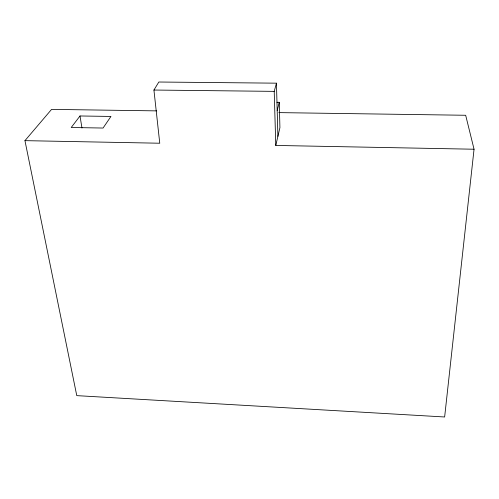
<?xml version="1.0" encoding="UTF-8"?>
<svg xmlns="http://www.w3.org/2000/svg" width="499" height="499" viewBox="0 0 499 499"><rect width="100%" height="100%" fill="white"/><g stroke="black" fill="none" stroke-linecap="round" stroke-linejoin="round"><path stroke-width="0.75" d="M278.86 112.612L465.673 115.269L474.05 149.226L444.64 416.983L76.771 395.632L24.95 140.649L51.578 109.381L156.655 110.878M474.05 149.226L275.779 145.44L279.92 127.632L279.272 102.32L276.933 102.295M277.195 110.616L279.272 102.32M275.779 145.44L274.219 91.367L276.446 83.171L158.832 82.017L153.929 90.038L159.761 143.225L24.95 140.649M80.008 115.974L71.22 127.501L103.056 128.043L110.953 116.442L80.008 115.974L81.961 128M153.929 90.038L274.219 91.367M276.446 83.171L277.893 136.339"/></g></svg>
